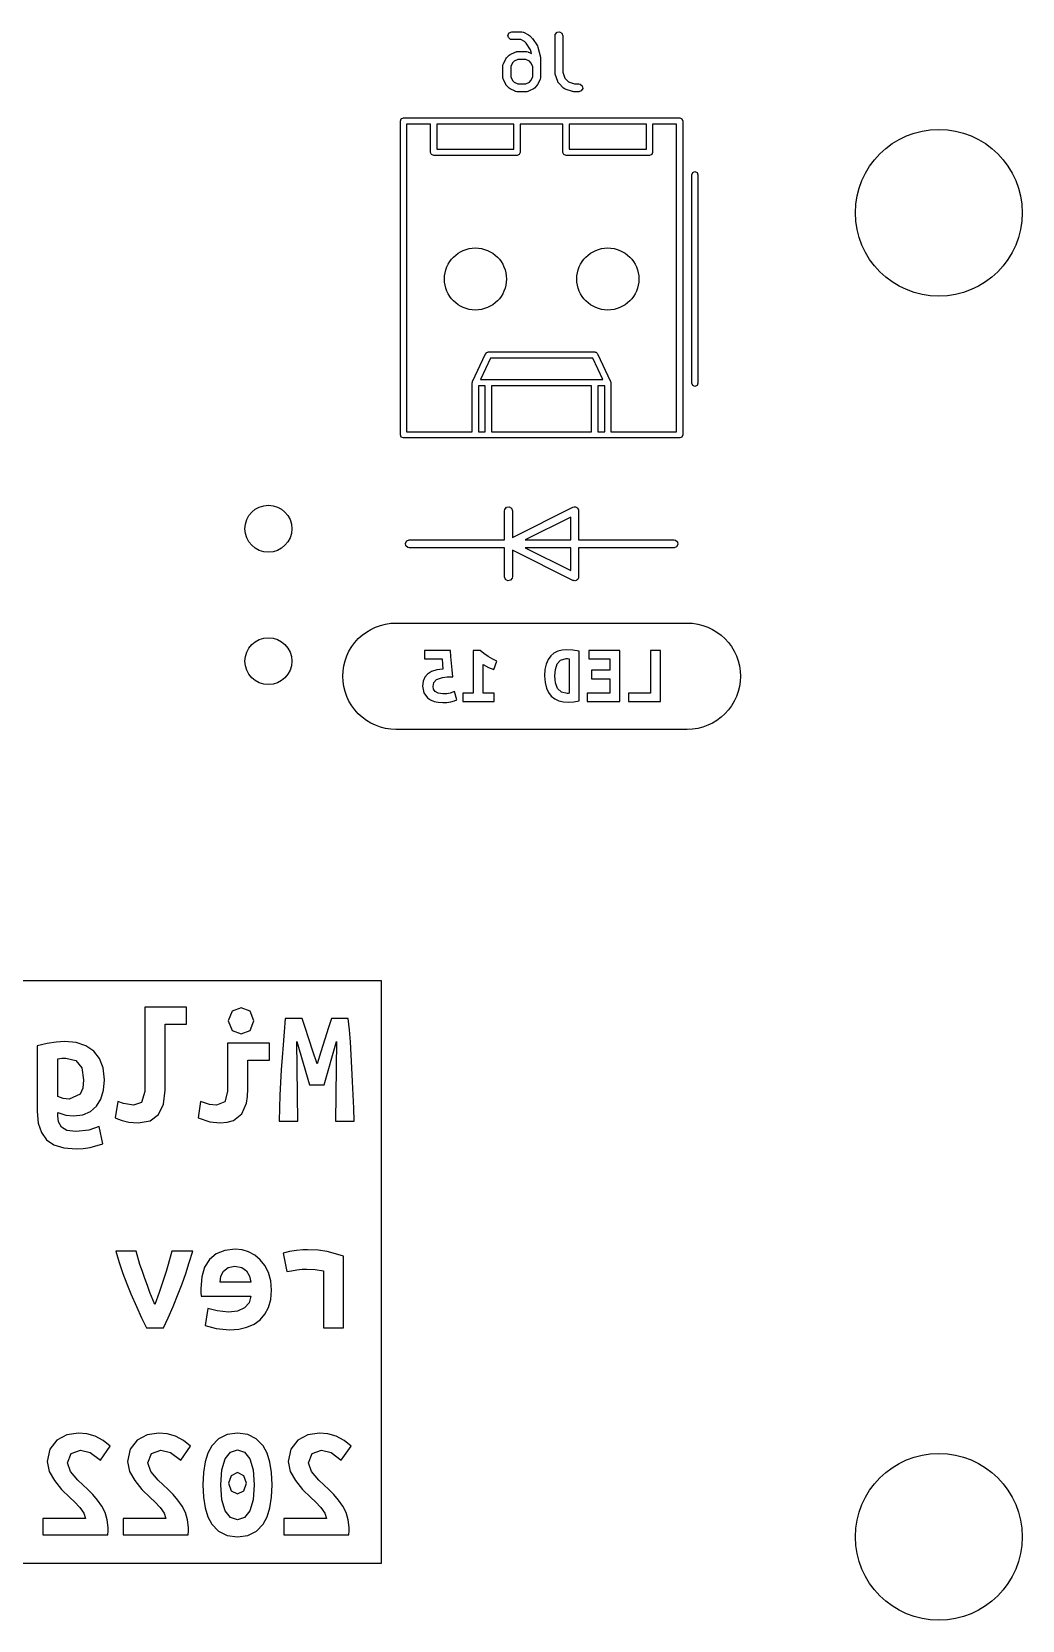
# Model space of a CAD drawing. Extents: x 15 to 417, y -138 to -107.
# Drawn here: x 376.3 to 395.3, y -137.49 to -107.02 of the extents above; entities that cross this region are included whole.
import ezdxf

# ---------------------------------------------------------------- set-up
doc = ezdxf.new("R2010")
doc.units = 0
doc.layers.add('BLACK', color=7, linetype='CONTINUOUS')

msp = doc.modelspace()

# ---------------------------------------------------------------- linework, layer by layer
at = {"layer": 'BLACK', "linetype": 'CONTINUOUS'}
for p, q in [((385.435, -107.079), (385.46, -107.035)), ((385.444, -107.13), (385.435, -107.079)), ((385.483, -107.163), (385.444, -107.13)), ((385.46, -107.035), (385.509, -107.017)), ((385.509, -107.167), (385.483, -107.163)), ((385.509, -107.017), (385.699, -107.017)), ((385.681, -107.167), (385.509, -107.167)), ((385.75, -107.202), (385.681, -107.167)), ((385.699, -107.017), (385.725, -107.022)), ((385.725, -107.022), (385.728, -107.025)), ((385.728, -107.025), (385.733, -107.025)), ((385.733, -107.025), (385.828, -107.073)), ((385.784, -107.235), (385.75, -107.202)), ((385.868, -107.361), (385.784, -107.235)), ((385.828, -107.073), (385.846, -107.086)), ((385.846, -107.086), (385.847, -107.087)), ((385.847, -107.087), (385.895, -107.135)), ((385.895, -107.135), (385.901, -107.144)), ((385.901, -107.144), (385.904, -107.146)), ((385.904, -107.146), (386, -107.289)), ((386.338, -107.092), (386.343, -107.067)), ((386.338, -107.807), (386.338, -107.092)), ((386.343, -107.067), (386.376, -107.027)), ((386.376, -107.027), (386.426, -107.019)), ((386.426, -107.019), (386.471, -107.044)), ((386.471, -107.044), (386.488, -107.092)), ((386.488, -107.092), (386.488, -107.794)), ((385.346, -107.63), (385.394, -107.535)), ((385.394, -107.535), (385.407, -107.517)), ((385.407, -107.517), (385.408, -107.516)), ((385.408, -107.516), (385.456, -107.468)), ((385.456, -107.468), (385.474, -107.455)), ((385.474, -107.455), (385.475, -107.454)), ((385.475, -107.454), (385.57, -107.406)), ((385.622, -107.548), (385.553, -107.583)), ((385.57, -107.406), (385.595, -107.399)), ((385.595, -107.399), (385.6, -107.4)), ((385.6, -107.4), (385.604, -107.398)), ((385.604, -107.398), (385.794, -107.398)), ((385.777, -107.548), (385.622, -107.548)), ((385.845, -107.583), (385.777, -107.548)), ((385.794, -107.398), (385.82, -107.403)), ((385.82, -107.403), (385.823, -107.406)), ((385.823, -107.406), (385.828, -107.406)), ((385.828, -107.406), (385.886, -107.435)), ((385.886, -107.435), (385.868, -107.361)), ((386, -107.289), (386.01, -107.312)), ((386.01, -107.312), (386.01, -107.312)), ((386.01, -107.312), (386.058, -107.503)), ((386.058, -107.503), (386.059, -107.518)), ((386.059, -107.518), (386.06, -107.521)), ((386.06, -107.521), (386.06, -107.902)), ((385.338, -107.664), (385.343, -107.638)), ((385.338, -107.902), (385.338, -107.664)), ((385.343, -107.638), (385.346, -107.635)), ((385.346, -107.635), (385.346, -107.63)), ((385.523, -107.613), (385.488, -107.682)), ((385.488, -107.682), (385.488, -107.884)), ((385.553, -107.583), (385.523, -107.613)), ((385.876, -107.613), (385.845, -107.583)), ((385.91, -107.682), (385.876, -107.613)), ((385.91, -107.884), (385.91, -107.682)), ((386.339, -107.808), (386.338, -107.807)), ((386.342, -107.83), (386.339, -107.808)), ((386.39, -107.973), (386.342, -107.83)), ((386.488, -107.794), (386.527, -107.909)), ((385.34, -107.906), (385.338, -107.902)), ((385.339, -107.91), (385.34, -107.906)), ((385.346, -107.935), (385.339, -107.91)), ((385.394, -108.031), (385.346, -107.935)), ((385.395, -108.032), (385.394, -108.031)), ((385.408, -108.05), (385.395, -108.032)), ((385.456, -108.098), (385.408, -108.05)), ((385.457, -108.098), (385.456, -108.098)), ((385.475, -108.112), (385.457, -108.098)), ((385.57, -108.159), (385.475, -108.112)), ((385.488, -107.884), (385.523, -107.953)), ((385.523, -107.953), (385.553, -107.983)), ((385.553, -107.983), (385.622, -108.017)), ((385.575, -108.16), (385.57, -108.159)), ((385.578, -108.163), (385.575, -108.16)), ((385.604, -108.167), (385.578, -108.163)), ((385.794, -108.167), (385.604, -108.167)), ((385.622, -108.017), (385.777, -108.017)), ((385.777, -108.017), (385.845, -107.983)), ((385.798, -108.166), (385.794, -108.167)), ((385.803, -108.167), (385.798, -108.166)), ((385.828, -108.159), (385.803, -108.167)), ((385.923, -108.112), (385.828, -108.159)), ((385.845, -107.983), (385.876, -107.953)), ((385.876, -107.953), (385.91, -107.884)), ((385.924, -108.111), (385.923, -108.112)), ((385.943, -108.098), (385.924, -108.111)), ((385.99, -108.05), (385.943, -108.098)), ((385.991, -108.049), (385.99, -108.05)), ((386.004, -108.031), (385.991, -108.049)), ((386.052, -107.935), (386.004, -108.031)), ((386.055, -107.928), (386.052, -107.931)), ((386.052, -107.931), (386.052, -107.935)), ((386.06, -107.902), (386.055, -107.928)), ((386.393, -107.977), (386.39, -107.973)), ((386.393, -107.981), (386.393, -107.977)), ((386.408, -108.003), (386.393, -107.981)), ((386.503, -108.098), (386.408, -108.003)), ((386.507, -108.1), (386.503, -108.098)), ((386.51, -108.104), (386.507, -108.1)), ((386.532, -108.116), (386.51, -108.104)), ((386.527, -107.909), (386.597, -107.979)), ((386.675, -108.164), (386.532, -108.116)), ((386.597, -107.979), (386.711, -108.017)), ((386.677, -108.163), (386.675, -108.164)), ((386.699, -108.167), (386.677, -108.163)), ((386.794, -108.167), (386.699, -108.167)), ((386.711, -108.017), (386.794, -108.017)), ((386.794, -108.017), (386.82, -108.022)), ((386.842, -108.15), (386.794, -108.167)), ((386.82, -108.022), (386.859, -108.055)), ((386.868, -108.105), (386.842, -108.15)), ((386.859, -108.055), (386.868, -108.105)), ((383.37, -108.73), (383.388, -108.688)), ((383.37, -114.75), (383.37, -108.73)), ((383.388, -108.688), (383.43, -108.67)), ((383.43, -108.67), (388.73, -108.67)), ((388.73, -108.67), (388.772, -108.688)), ((388.772, -108.688), (388.79, -108.73)), ((388.79, -108.73), (388.79, -114.75)), ((383.95, -108.79), (383.49, -108.79)), ((383.49, -108.79), (383.49, -114.69)), ((383.95, -109.33), (383.95, -108.79)), ((384.07, -108.79), (384.07, -109.27)), ((385.55, -108.79), (384.07, -108.79)), ((385.55, -109.27), (385.55, -108.79)), ((386.49, -108.79), (385.67, -108.79)), ((385.67, -108.79), (385.67, -109.33)), ((386.49, -109.33), (386.49, -108.79)), ((386.61, -108.79), (386.61, -109.27)), ((388.09, -108.79), (386.61, -108.79)), ((388.09, -109.27), (388.09, -108.79)), ((388.67, -108.79), (388.21, -108.79)), ((388.21, -108.79), (388.21, -109.33)), ((388.67, -114.69), (388.67, -108.79)), ((383.968, -109.372), (383.95, -109.33)), ((384.01, -109.39), (383.968, -109.372)), ((385.61, -109.39), (384.01, -109.39)), ((384.07, -109.27), (385.55, -109.27)), ((385.652, -109.372), (385.61, -109.39)), ((385.67, -109.33), (385.652, -109.372)), ((386.508, -109.372), (386.49, -109.33)), ((386.55, -109.39), (386.508, -109.372)), ((388.15, -109.39), (386.55, -109.39)), ((386.61, -109.27), (388.09, -109.27)), ((388.192, -109.372), (388.15, -109.39)), ((388.21, -109.33), (388.192, -109.372)), ((388.978, -109.718), (389.02, -109.7)), ((389.02, -109.7), (389.062, -109.718)), ((388.96, -109.76), (388.978, -109.718)), ((388.96, -113.76), (388.96, -109.76)), ((389.062, -109.718), (389.08, -109.76)), ((389.08, -109.76), (389.08, -113.76)), ((384.756, -113.724), (385.006, -113.194)), ((385.098, -113.28), (384.905, -113.69)), ((385.006, -113.194), (385.014, -113.187)), ((385.014, -113.187), (385.018, -113.178)), ((385.018, -113.178), (385.03, -113.172)), ((385.03, -113.172), (385.04, -113.164)), ((385.04, -113.164), (385.05, -113.164)), ((385.05, -113.164), (385.06, -113.16)), ((385.06, -113.16), (387.1, -113.16)), ((387.062, -113.28), (385.098, -113.28)), ((387.255, -113.69), (387.062, -113.28)), ((387.1, -113.16), (387.11, -113.164)), ((387.11, -113.164), (387.12, -113.164)), ((387.12, -113.164), (387.13, -113.172)), ((387.13, -113.172), (387.142, -113.178)), ((387.142, -113.178), (387.146, -113.187)), ((387.146, -113.187), (387.154, -113.194)), ((387.154, -113.194), (387.404, -113.724)), ((384.75, -113.75), (384.755, -113.738)), ((384.75, -114.69), (384.75, -113.75)), ((384.755, -113.738), (384.756, -113.724)), ((384.87, -113.81), (384.87, -114.69)), ((385, -113.81), (384.87, -113.81)), ((384.905, -113.69), (387.255, -113.69)), ((385, -114.69), (385, -113.81)), ((385.12, -113.81), (385.12, -114.69)), ((387.04, -113.81), (385.12, -113.81)), ((387.04, -114.69), (387.04, -113.81)), ((387.16, -113.81), (387.16, -114.69)), ((387.29, -113.81), (387.16, -113.81)), ((387.29, -114.69), (387.29, -113.81)), ((387.404, -113.724), (387.405, -113.738)), ((387.405, -113.738), (387.41, -113.75)), ((387.41, -113.75), (387.41, -114.69)), ((388.978, -113.802), (388.96, -113.76)), ((389.02, -113.82), (388.978, -113.802)), ((389.062, -113.802), (389.02, -113.82)), ((389.08, -113.76), (389.062, -113.802)), ((383.388, -114.792), (383.37, -114.75)), ((383.43, -114.81), (383.388, -114.792)), ((388.73, -114.81), (383.43, -114.81)), ((383.49, -114.69), (384.75, -114.69)), ((384.87, -114.69), (385, -114.69)), ((385.12, -114.69), (387.04, -114.69)), ((387.16, -114.69), (387.29, -114.69)), ((387.41, -114.69), (388.67, -114.69)), ((388.772, -114.792), (388.73, -114.81)), ((388.79, -114.75), (388.772, -114.792)), ((385.37, -116.205), (385.375, -116.179)), ((385.37, -116.765), (385.37, -116.205)), ((385.375, -116.179), (385.407, -116.14)), ((385.407, -116.14), (385.458, -116.131)), ((385.458, -116.131), (385.502, -116.157)), ((385.502, -116.157), (385.52, -116.205)), ((385.52, -116.719), (386.681, -116.138)), ((385.52, -116.205), (385.52, -116.719)), ((386.64, -116.326), (385.763, -116.765)), ((386.64, -116.765), (386.64, -116.326)), ((386.681, -116.138), (386.706, -116.13)), ((386.706, -116.13), (386.717, -116.133)), ((386.717, -116.133), (386.728, -116.131)), ((386.728, -116.131), (386.741, -116.139)), ((386.741, -116.139), (386.756, -116.142)), ((386.756, -116.142), (386.763, -116.151)), ((386.763, -116.151), (386.772, -116.157)), ((386.772, -116.157), (386.778, -116.171)), ((386.778, -116.171), (386.787, -116.184)), ((386.787, -116.184), (386.786, -116.195)), ((386.786, -116.195), (386.79, -116.205)), ((386.79, -116.205), (386.79, -116.765)), ((383.466, -116.827), (383.492, -116.783)), ((383.475, -116.877), (383.466, -116.827)), ((383.514, -116.91), (383.475, -116.877)), ((383.492, -116.783), (383.54, -116.765)), ((383.54, -116.915), (383.514, -116.91)), ((383.54, -116.765), (385.37, -116.765)), ((385.37, -116.915), (383.54, -116.915)), ((385.37, -117.475), (385.37, -116.915)), ((386.681, -117.542), (385.52, -116.961)), ((385.52, -116.961), (385.52, -117.475)), ((385.763, -116.765), (386.64, -116.765)), ((385.763, -116.915), (386.64, -117.354)), ((386.64, -116.915), (385.763, -116.915)), ((386.64, -117.354), (386.64, -116.915)), ((386.79, -116.765), (388.62, -116.765)), ((388.62, -116.915), (386.79, -116.915)), ((386.79, -116.915), (386.79, -117.475)), ((388.62, -116.765), (388.646, -116.77)), ((388.668, -116.897), (388.62, -116.915)), ((388.646, -116.77), (388.685, -116.802)), ((388.694, -116.853), (388.668, -116.897)), ((388.685, -116.802), (388.694, -116.853)), ((385.388, -117.523), (385.37, -117.475)), ((385.432, -117.549), (385.388, -117.523)), ((385.482, -117.54), (385.432, -117.549)), ((385.515, -117.501), (385.482, -117.54)), ((385.52, -117.475), (385.515, -117.501)), ((386.692, -117.543), (386.681, -117.542)), ((386.702, -117.549), (386.692, -117.543)), ((386.717, -117.546), (386.702, -117.549)), ((386.732, -117.548), (386.717, -117.546)), ((386.742, -117.542), (386.732, -117.548)), ((386.752, -117.54), (386.742, -117.542)), ((386.762, -117.528), (386.752, -117.54)), ((386.775, -117.52), (386.762, -117.528)), ((386.778, -117.509), (386.775, -117.52)), ((386.785, -117.501), (386.778, -117.509)), ((386.79, -117.475), (386.785, -117.501)), ((382.638, -118.592), (382.718, -118.532)), ((382.718, -118.532), (382.804, -118.481)), ((382.804, -118.481), (382.894, -118.438)), ((382.894, -118.438), (382.989, -118.404)), ((382.989, -118.404), (383.086, -118.38)), ((383.086, -118.38), (383.185, -118.365)), ((383.185, -118.365), (383.285, -118.36)), ((383.285, -118.36), (388.875, -118.36)), ((388.875, -118.36), (388.975, -118.365)), ((388.975, -118.365), (389.074, -118.38)), ((389.074, -118.38), (389.171, -118.404)), ((389.171, -118.404), (389.266, -118.438)), ((389.266, -118.438), (389.356, -118.481)), ((389.356, -118.481), (389.442, -118.532)), ((389.442, -118.532), (389.522, -118.592)), ((382.385, -118.899), (382.437, -118.813)), ((382.437, -118.813), (382.496, -118.733)), ((382.496, -118.733), (382.563, -118.659)), ((382.563, -118.659), (382.638, -118.592)), ((389.522, -118.592), (389.597, -118.659)), ((389.597, -118.659), (389.664, -118.733)), ((389.664, -118.733), (389.723, -118.813)), ((389.723, -118.813), (389.775, -118.899)), ((382.284, -119.181), (382.309, -119.084)), ((382.309, -119.084), (382.342, -118.99)), ((382.342, -118.99), (382.385, -118.899)), ((383.834, -118.884), (383.834, -119.046)), ((384.335, -118.884), (383.834, -118.884)), ((383.834, -119.046), (384.172, -119.046)), ((384.172, -119.046), (384.18, -119.152)), ((384.341, -119.005), (384.335, -118.884)), ((384.35, -119.131), (384.341, -119.005)), ((384.361, -119.26), (384.35, -119.131)), ((384.767, -118.884), (384.767, -119.705)), ((384.9, -118.884), (384.767, -118.884)), ((384.969, -118.946), (384.9, -118.884)), ((385.053, -119.003), (384.969, -118.946)), ((385.142, -119.052), (385.053, -119.003)), ((385.224, -119.089), (385.142, -119.052)), ((385.161, -119.251), (385.224, -119.089)), ((386.168, -119.147), (386.145, -119.251)), ((386.205, -119.061), (386.168, -119.147)), ((386.255, -118.991), (386.205, -119.061)), ((386.316, -118.938), (386.255, -118.991)), ((386.39, -118.901), (386.316, -118.938)), ((386.345, -119.251), (386.378, -119.144)), ((386.378, -119.144), (386.444, -119.07)), ((386.475, -118.88), (386.39, -118.901)), ((386.444, -119.07), (386.55, -119.043)), ((386.567, -118.873), (386.475, -118.88)), ((386.55, -119.043), (386.578, -119.043)), ((386.677, -118.878), (386.567, -118.873)), ((386.578, -119.043), (386.607, -119.047)), ((386.607, -119.047), (386.607, -119.708)), ((386.802, -118.897), (386.677, -118.878)), ((386.802, -119.855), (386.802, -118.897)), ((386.986, -118.884), (386.986, -119.046)), ((387.582, -118.884), (386.986, -118.884)), ((386.986, -119.046), (387.387, -119.046)), ((387.387, -119.046), (387.387, -119.266)), ((387.582, -119.867), (387.582, -118.884)), ((388.363, -118.884), (388.166, -118.884)), ((388.166, -118.884), (388.166, -119.705)), ((388.363, -119.867), (388.363, -118.884)), ((389.775, -118.899), (389.818, -118.99)), ((389.818, -118.99), (389.851, -119.084)), ((389.851, -119.084), (389.876, -119.181)), ((382.265, -119.38), (382.27, -119.28)), ((382.27, -119.48), (382.265, -119.38)), ((382.27, -119.28), (382.284, -119.181)), ((383.84, -119.4), (383.808, -119.478)), ((383.894, -119.338), (383.84, -119.4)), ((383.97, -119.291), (383.894, -119.338)), ((384.068, -119.259), (383.97, -119.291)), ((384.011, -119.502), (384.065, -119.444)), ((384.065, -119.444), (384.18, -119.405)), ((384.188, -119.243), (384.068, -119.259)), ((384.18, -119.152), (384.188, -119.243)), ((384.18, -119.405), (384.266, -119.395)), ((384.266, -119.395), (384.375, -119.392)), ((384.375, -119.392), (384.361, -119.26)), ((384.962, -119.705), (384.962, -119.155)), ((384.962, -119.155), (385.064, -119.212)), ((385.064, -119.212), (385.161, -119.251)), ((386.145, -119.251), (386.137, -119.374)), ((386.137, -119.374), (386.146, -119.501)), ((386.336, -119.374), (386.345, -119.251)), ((386.339, -119.444), (386.336, -119.374)), ((386.347, -119.509), (386.339, -119.444)), ((387.387, -119.266), (387.039, -119.266)), ((387.039, -119.266), (387.039, -119.428)), ((387.039, -119.428), (387.387, -119.428)), ((387.387, -119.428), (387.387, -119.705)), ((389.876, -119.181), (389.89, -119.28)), ((389.89, -119.28), (389.895, -119.38)), ((389.895, -119.38), (389.89, -119.48)), ((382.284, -119.579), (382.27, -119.48)), ((382.309, -119.676), (382.284, -119.579)), ((382.342, -119.77), (382.309, -119.676)), ((383.808, -119.478), (383.797, -119.57)), ((383.797, -119.57), (383.821, -119.696)), ((383.821, -119.696), (383.894, -119.797)), ((383.997, -119.578), (384.011, -119.502)), ((384.005, -119.63), (383.997, -119.578)), ((384.035, -119.675), (384.005, -119.63)), ((384.093, -119.708), (384.035, -119.675)), ((384.188, -119.721), (384.093, -119.708)), ((384.262, -119.717), (384.188, -119.721)), ((384.323, -119.706), (384.262, -119.717)), ((384.412, -119.674), (384.323, -119.706)), ((384.451, -119.836), (384.412, -119.674)), ((384.767, -119.705), (384.572, -119.705)), ((384.572, -119.705), (384.572, -119.867)), ((385.169, -119.705), (384.962, -119.705)), ((385.169, -119.867), (385.169, -119.705)), ((386.146, -119.501), (386.171, -119.607)), ((386.171, -119.607), (386.212, -119.694)), ((386.212, -119.694), (386.266, -119.763)), ((386.387, -119.614), (386.347, -119.509)), ((386.46, -119.684), (386.387, -119.614)), ((386.572, -119.709), (386.46, -119.684)), ((386.59, -119.709), (386.572, -119.709)), ((386.607, -119.708), (386.59, -119.709)), ((387.387, -119.705), (386.952, -119.705)), ((386.952, -119.705), (386.952, -119.867)), ((388.166, -119.705), (387.745, -119.705)), ((387.745, -119.705), (387.745, -119.867)), ((389.851, -119.676), (389.818, -119.77)), ((389.876, -119.579), (389.851, -119.676)), ((389.89, -119.48), (389.876, -119.579)), ((382.385, -119.861), (382.342, -119.77)), ((382.437, -119.947), (382.385, -119.861)), ((382.496, -120.027), (382.437, -119.947)), ((382.563, -120.101), (382.496, -120.027)), ((383.894, -119.797), (383.949, -119.835)), ((383.949, -119.835), (384.016, -119.863)), ((384.016, -119.863), (384.095, -119.881)), ((384.095, -119.881), (384.186, -119.887)), ((384.186, -119.887), (384.264, -119.882)), ((384.264, -119.882), (384.34, -119.871)), ((384.34, -119.871), (384.406, -119.854)), ((384.406, -119.854), (384.451, -119.836)), ((384.572, -119.867), (385.169, -119.867)), ((386.266, -119.763), (386.332, -119.816)), ((386.332, -119.816), (386.409, -119.851)), ((386.409, -119.851), (386.497, -119.872)), ((386.497, -119.872), (386.593, -119.879)), ((386.593, -119.879), (386.695, -119.874)), ((386.695, -119.874), (386.802, -119.855)), ((386.952, -119.867), (387.582, -119.867)), ((387.745, -119.867), (388.363, -119.867)), ((389.664, -120.027), (389.597, -120.101)), ((389.723, -119.947), (389.664, -120.027)), ((389.775, -119.861), (389.723, -119.947)), ((389.818, -119.77), (389.775, -119.861)), ((382.638, -120.168), (382.563, -120.101)), ((382.718, -120.228), (382.638, -120.168)), ((382.804, -120.279), (382.718, -120.228)), ((382.894, -120.322), (382.804, -120.279)), ((382.989, -120.356), (382.894, -120.322)), ((383.086, -120.38), (382.989, -120.356)), ((389.171, -120.356), (389.074, -120.38)), ((389.266, -120.322), (389.171, -120.356)), ((389.356, -120.279), (389.266, -120.322)), ((389.442, -120.228), (389.356, -120.279)), ((389.522, -120.168), (389.442, -120.228)), ((389.597, -120.101), (389.522, -120.168)), ((383.185, -120.395), (383.086, -120.38)), ((383.285, -120.4), (383.185, -120.395)), ((388.875, -120.4), (383.285, -120.4)), ((388.975, -120.395), (388.875, -120.4)), ((389.074, -120.38), (388.975, -120.395)), ((353.601, -125.216), (382.999, -125.216)), ((382.999, -125.216), (382.999, -136.404)), ((379.27, -125.729), (378.466, -125.729)), ((378.466, -125.729), (378.466, -127.348)), ((379.27, -126.053), (379.27, -125.729)), ((380.143, -125.808), (380.07, -125.993)), ((380.317, -125.742), (380.143, -125.808)), ((380.49, -125.808), (380.317, -125.742)), ((380.562, -125.993), (380.49, -125.808)), ((378.857, -127.32), (378.857, -126.053)), ((378.857, -126.053), (379.27, -126.053)), ((380.07, -125.993), (380.143, -126.174)), ((380.49, -126.174), (380.562, -125.993)), ((381.162, -125.948), (381.14, -126.202)), ((381.486, -125.948), (381.162, -125.948)), ((381.543, -126.116), (381.486, -125.948)), ((381.613, -126.334), (381.543, -126.116)), ((381.992, -126.12), (381.921, -126.345)), ((382.048, -125.948), (381.992, -126.12)), ((382.372, -125.948), (382.048, -125.948)), ((382.393, -126.163), (382.372, -125.948)), ((376.592, -126.425), (376.406, -126.469)), ((376.768, -126.398), (376.592, -126.425)), ((376.936, -126.389), (376.768, -126.398)), ((377.153, -126.41), (376.936, -126.389)), ((377.337, -126.47), (377.153, -126.41)), ((380.857, -126.421), (380.054, -126.421)), ((380.054, -126.421), (380.054, -127.345)), ((380.143, -126.174), (380.317, -126.24)), ((380.317, -126.24), (380.49, -126.174)), ((380.857, -126.745), (380.857, -126.421)), ((381.119, -126.45), (381.1, -126.693)), ((381.14, -126.202), (381.119, -126.45)), ((381.403, -127.913), (381.384, -126.386)), ((381.384, -126.386), (381.625, -127.218)), ((381.692, -126.575), (381.613, -126.334)), ((381.921, -126.345), (381.845, -126.589)), ((381.911, -127.218), (382.143, -126.386)), ((382.143, -126.386), (382.127, -127.913)), ((382.411, -126.396), (382.393, -126.163)), ((382.428, -126.641), (382.411, -126.396)), ((376.406, -126.469), (376.406, -127.732)), ((376.799, -126.723), (376.879, -126.71)), ((376.799, -127.44), (376.799, -126.723)), ((376.879, -126.71), (376.952, -126.707)), ((376.952, -126.707), (377.142, -126.753)), ((377.142, -126.753), (377.257, -126.89)), ((377.488, -126.57), (377.337, -126.47)), ((377.601, -126.712), (377.488, -126.57)), ((377.669, -126.895), (377.601, -126.712)), ((380.444, -127.294), (380.444, -126.745)), ((380.444, -126.745), (380.857, -126.745)), ((381.1, -126.693), (381.084, -126.934)), ((381.772, -126.818), (381.692, -126.575)), ((381.845, -126.589), (381.772, -126.818)), ((382.441, -126.894), (382.428, -126.641)), ((377.257, -126.89), (377.295, -127.12)), ((377.692, -127.12), (377.669, -126.895)), ((381.084, -126.934), (381.071, -127.174)), ((382.454, -127.152), (382.441, -126.894)), ((377.278, -127.282), (377.228, -127.401)), ((377.295, -127.12), (377.278, -127.282)), ((377.625, -127.492), (377.675, -127.322)), ((377.675, -127.322), (377.692, -127.12)), ((378.466, -127.348), (378.406, -127.555)), ((378.826, -127.591), (378.857, -127.32)), ((380.054, -127.345), (380.005, -127.544)), ((380.438, -127.441), (380.444, -127.294)), ((381.071, -127.174), (381.06, -127.417)), ((381.625, -127.218), (381.911, -127.218)), ((382.465, -127.412), (382.454, -127.152)), ((376.899, -127.482), (376.799, -127.44)), ((377.019, -127.497), (376.899, -127.482)), ((377.228, -127.401), (377.019, -127.497)), ((377.425, -127.733), (377.541, -127.631)), ((377.541, -127.631), (377.625, -127.492)), ((377.952, -127.536), (377.901, -127.85)), ((378.057, -127.577), (377.952, -127.536)), ((378.254, -127.609), (378.057, -127.577)), ((378.406, -127.555), (378.254, -127.609)), ((378.733, -127.788), (378.826, -127.591)), ((379.539, -127.536), (379.489, -127.85)), ((379.711, -127.594), (379.539, -127.536)), ((379.841, -127.609), (379.711, -127.594)), ((380.005, -127.544), (379.841, -127.609)), ((380.332, -127.775), (380.419, -127.571)), ((380.419, -127.571), (380.438, -127.441)), ((381.052, -127.662), (381.044, -127.913)), ((381.06, -127.417), (381.052, -127.662)), ((382.476, -127.667), (382.465, -127.412)), ((382.486, -127.913), (382.476, -127.667)), ((376.406, -127.732), (376.425, -127.955)), ((376.425, -127.955), (376.484, -128.135)), ((376.799, -127.812), (376.799, -127.751)), ((376.799, -127.751), (376.95, -127.799)), ((376.815, -127.931), (376.799, -127.812)), ((376.869, -128.028), (376.815, -127.931)), ((376.95, -127.799), (377.098, -127.815)), ((377.098, -127.815), (377.277, -127.795)), ((377.277, -127.795), (377.425, -127.733)), ((377.901, -127.85), (377.944, -127.872)), ((377.944, -127.872), (378.031, -127.905)), ((378.031, -127.905), (378.163, -127.936)), ((378.163, -127.936), (378.339, -127.948)), ((378.339, -127.948), (378.573, -127.908)), ((378.573, -127.908), (378.733, -127.788)), ((379.489, -127.85), (379.716, -127.928)), ((379.716, -127.928), (379.911, -127.948)), ((379.911, -127.948), (380.051, -127.937)), ((380.051, -127.937), (380.167, -127.904)), ((380.167, -127.904), (380.332, -127.775)), ((381.044, -127.913), (381.403, -127.913)), ((382.127, -127.913), (382.486, -127.913)), ((376.484, -128.135), (376.582, -128.272)), ((376.582, -128.272), (376.723, -128.369)), ((376.974, -128.093), (376.869, -128.028)), ((377.142, -128.117), (376.974, -128.093)), ((377.396, -128.086), (377.142, -128.117)), ((377.59, -128.021), (377.396, -128.086)), ((377.663, -128.352), (377.59, -128.021)), ((376.723, -128.369), (376.912, -128.427)), ((376.912, -128.427), (377.149, -128.447)), ((377.149, -128.447), (377.286, -128.44)), ((377.286, -128.44), (377.417, -128.418)), ((377.417, -128.418), (377.663, -128.352)), ((377.911, -130.412), (377.978, -130.63)), ((378.302, -130.412), (377.911, -130.412)), ((378.375, -130.665), (378.302, -130.412)), ((378.984, -130.412), (378.916, -130.665)), ((379.387, -130.412), (378.984, -130.412)), ((379.32, -130.63), (379.387, -130.412)), ((380.004, -130.396), (379.839, -130.46)), ((380.203, -130.374), (380.004, -130.396)), ((380.333, -130.387), (380.203, -130.374)), ((380.46, -130.424), (380.333, -130.387)), ((380.578, -130.487), (380.46, -130.424)), ((381.244, -130.417), (381.123, -130.446)), ((381.377, -130.398), (381.244, -130.417)), ((381.5, -130.387), (381.377, -130.398)), ((381.589, -130.384), (381.5, -130.387)), ((381.791, -130.392), (381.589, -130.384)), ((381.966, -130.418), (381.791, -130.392)), ((382.125, -130.458), (381.966, -130.418)), ((377.978, -130.63), (378.049, -130.839)), ((378.421, -130.8), (378.375, -130.665)), ((378.916, -130.665), (378.876, -130.8)), ((379.252, -130.839), (379.32, -130.63)), ((379.615, -130.715), (379.559, -130.902)), ((379.709, -130.567), (379.615, -130.715)), ((379.839, -130.46), (379.709, -130.567)), ((379.978, -130.794), (380.066, -130.723)), ((380.066, -130.723), (380.197, -130.697)), ((380.197, -130.697), (380.327, -130.722)), ((380.327, -130.722), (380.418, -130.79)), ((380.682, -130.573), (380.578, -130.487)), ((380.77, -130.684), (380.682, -130.573)), ((380.838, -130.819), (380.77, -130.684)), ((381.123, -130.446), (381.192, -130.803)), ((382.281, -130.509), (382.125, -130.458)), ((382.281, -131.882), (382.281, -130.509)), ((378.049, -130.839), (378.124, -131.039)), ((378.469, -130.936), (378.421, -130.8)), ((378.518, -131.07), (378.469, -130.936)), ((378.833, -130.936), (378.789, -131.07)), ((378.876, -130.8), (378.833, -130.936)), ((379.182, -131.039), (379.252, -130.839)), ((379.559, -130.902), (379.54, -131.128)), ((379.913, -131.006), (379.928, -130.892)), ((380.501, -131.006), (379.913, -131.006)), ((379.928, -130.892), (379.978, -130.794)), ((380.418, -130.79), (380.474, -130.891)), ((380.474, -130.891), (380.501, -131.006)), ((380.883, -130.977), (380.838, -130.819)), ((380.898, -131.16), (380.883, -130.977)), ((381.192, -130.803), (381.281, -130.784)), ((381.281, -130.784), (381.386, -130.767)), ((381.386, -130.767), (381.489, -130.756)), ((381.489, -130.756), (381.574, -130.753)), ((381.574, -130.753), (381.733, -130.761)), ((381.733, -130.761), (381.893, -130.79)), ((381.893, -130.79), (381.893, -131.882)), ((378.124, -131.039), (378.202, -131.23)), ((378.202, -131.23), (378.306, -131.469)), ((378.567, -131.2), (378.518, -131.07)), ((378.658, -131.435), (378.567, -131.2)), ((378.744, -131.2), (378.658, -131.435)), ((378.789, -131.07), (378.744, -131.2)), ((379.014, -131.469), (379.11, -131.23)), ((379.11, -131.23), (379.182, -131.039)), ((379.54, -131.128), (379.542, -131.206)), ((379.542, -131.206), (379.547, -131.272)), ((379.547, -131.272), (380.501, -131.272)), ((380.501, -131.272), (380.471, -131.401)), ((380.842, -131.488), (380.884, -131.336)), ((380.884, -131.336), (380.898, -131.16)), ((378.306, -131.469), (378.406, -131.686)), ((378.918, -131.686), (379.014, -131.469)), ((379.678, -131.507), (379.625, -131.835)), ((379.855, -131.557), (379.678, -131.507)), ((380.075, -131.582), (379.855, -131.557)), ((380.246, -131.561), (380.075, -131.582)), ((380.382, -131.499), (380.246, -131.561)), ((380.471, -131.401), (380.382, -131.499)), ((380.681, -131.724), (380.773, -131.617)), ((380.773, -131.617), (380.842, -131.488)), ((378.406, -131.686), (378.502, -131.882)), ((378.502, -131.882), (378.824, -131.882)), ((378.824, -131.882), (378.918, -131.686)), ((379.625, -131.835), (379.837, -131.893)), ((379.837, -131.893), (380.091, -131.917)), ((380.091, -131.917), (380.269, -131.904)), ((380.269, -131.904), (380.427, -131.868)), ((380.427, -131.868), (380.565, -131.808)), ((380.565, -131.808), (380.681, -131.724)), ((381.893, -131.882), (382.281, -131.882)), ((376.779, -134.035), (376.647, -134.206)), ((376.97, -133.934), (376.779, -134.035)), ((377.195, -133.9), (376.97, -133.934)), ((377.356, -133.915), (377.195, -133.9)), ((377.517, -133.961), (377.356, -133.915)), ((377.67, -134.04), (377.517, -133.961)), ((377.803, -134.152), (377.67, -134.04)), ((378.32, -134.035), (378.188, -134.206)), ((378.512, -133.934), (378.32, -134.035)), ((378.737, -133.9), (378.512, -133.934)), ((378.897, -133.915), (378.737, -133.9)), ((379.059, -133.961), (378.897, -133.915)), ((379.211, -134.04), (379.059, -133.961)), ((379.344, -134.152), (379.211, -134.04)), ((379.884, -134.009), (379.754, -134.145)), ((380.048, -133.927), (379.884, -134.009)), ((380.247, -133.9), (380.048, -133.927)), ((380.443, -133.927), (380.247, -133.9)), ((380.606, -134.009), (380.443, -133.927)), ((380.737, -134.146), (380.606, -134.009)), ((381.403, -134.035), (381.27, -134.206)), ((381.594, -133.934), (381.403, -134.035)), ((381.819, -133.9), (381.594, -133.934)), ((381.98, -133.915), (381.819, -133.9)), ((382.141, -133.961), (381.98, -133.915)), ((382.293, -134.04), (382.141, -133.961)), ((382.426, -134.152), (382.293, -134.04)), ((376.647, -134.206), (376.597, -134.445)), ((376.983, -134.473), (377.054, -134.293)), ((377.054, -134.293), (377.232, -134.23)), ((377.232, -134.23), (377.42, -134.273)), ((377.42, -134.273), (377.615, -134.418)), ((377.615, -134.418), (377.803, -134.152)), ((378.188, -134.206), (378.139, -134.445)), ((378.524, -134.473), (378.595, -134.293)), ((378.595, -134.293), (378.774, -134.23)), ((378.774, -134.23), (378.962, -134.273)), ((378.962, -134.273), (379.156, -134.418)), ((379.156, -134.418), (379.344, -134.152)), ((379.68, -134.283), (379.627, -134.454)), ((379.754, -134.145), (379.68, -134.283)), ((380.008, -134.394), (380.109, -134.266)), ((380.109, -134.266), (380.247, -134.223)), ((380.247, -134.223), (380.383, -134.266)), ((380.383, -134.266), (380.484, -134.394)), ((380.813, -134.285), (380.737, -134.146)), ((380.867, -134.456), (380.813, -134.285)), ((381.27, -134.206), (381.221, -134.445)), ((381.606, -134.473), (381.677, -134.293)), ((381.677, -134.293), (381.856, -134.23)), ((381.856, -134.23), (382.044, -134.273)), ((382.044, -134.273), (382.238, -134.418)), ((382.238, -134.418), (382.426, -134.152)), ((376.597, -134.445), (376.634, -134.635)), ((376.634, -134.635), (376.733, -134.812)), ((377.04, -134.636), (376.983, -134.473)), ((377.185, -134.803), (377.04, -134.636)), ((378.139, -134.445), (378.176, -134.635)), ((378.176, -134.635), (378.274, -134.812)), ((378.581, -134.636), (378.524, -134.473)), ((378.726, -134.803), (378.581, -134.636)), ((379.595, -134.657), (379.584, -134.892)), ((379.627, -134.454), (379.595, -134.657)), ((379.926, -134.892), (379.947, -134.604)), ((379.947, -134.604), (380.008, -134.394)), ((380.244, -134.655), (380.122, -134.717)), ((380.37, -134.717), (380.244, -134.655)), ((380.484, -134.394), (380.547, -134.604)), ((380.547, -134.604), (380.568, -134.892)), ((380.899, -134.658), (380.867, -134.456)), ((380.91, -134.892), (380.899, -134.658)), ((381.221, -134.445), (381.258, -134.635)), ((381.258, -134.635), (381.357, -134.812)), ((381.663, -134.636), (381.606, -134.473)), ((381.808, -134.803), (381.663, -134.636)), ((376.733, -134.812), (376.872, -134.979)), ((376.872, -134.979), (377.029, -135.133)), ((377.373, -134.983), (377.185, -134.803)), ((377.47, -135.081), (377.373, -134.983)), ((378.274, -134.812), (378.413, -134.979)), ((378.413, -134.979), (378.57, -135.133)), ((378.914, -134.983), (378.726, -134.803)), ((379.011, -135.081), (378.914, -134.983)), ((379.584, -134.892), (379.595, -135.129)), ((379.947, -135.182), (379.926, -134.892)), ((380.122, -134.717), (380.074, -134.861)), ((380.074, -134.861), (380.122, -135.005)), ((380.417, -134.861), (380.37, -134.717)), ((380.37, -135.005), (380.417, -134.861)), ((380.568, -134.892), (380.547, -135.182)), ((380.899, -135.129), (380.91, -134.892)), ((381.357, -134.812), (381.495, -134.979)), ((381.495, -134.979), (381.653, -135.133)), ((381.996, -134.983), (381.808, -134.803)), ((382.093, -135.081), (381.996, -134.983)), ((377.029, -135.133), (377.121, -135.221)), ((377.121, -135.221), (377.22, -135.325)), ((377.561, -135.187), (377.47, -135.081)), ((377.641, -135.301), (377.561, -135.187)), ((378.57, -135.133), (378.663, -135.221)), ((378.663, -135.221), (378.761, -135.325)), ((379.102, -135.187), (379.011, -135.081)), ((379.182, -135.301), (379.102, -135.187)), ((379.595, -135.129), (379.627, -135.333)), ((380.008, -135.393), (379.947, -135.182)), ((380.122, -135.005), (380.244, -135.065)), ((380.244, -135.065), (380.37, -135.005)), ((380.547, -135.182), (380.484, -135.393)), ((380.867, -135.333), (380.899, -135.129)), ((381.653, -135.133), (381.745, -135.221)), ((381.745, -135.221), (381.844, -135.325)), ((382.184, -135.187), (382.093, -135.081)), ((382.265, -135.301), (382.184, -135.187)), ((377.331, -135.536), (376.511, -135.536)), ((376.511, -135.536), (376.511, -135.851)), ((377.22, -135.325), (377.299, -135.435)), ((377.299, -135.435), (377.331, -135.536)), ((377.705, -135.426), (377.641, -135.301)), ((377.748, -135.561), (377.705, -135.426)), ((377.763, -135.709), (377.748, -135.561)), ((378.872, -135.536), (378.052, -135.536)), ((378.052, -135.536), (378.052, -135.851)), ((378.761, -135.325), (378.84, -135.435)), ((378.84, -135.435), (378.872, -135.536)), ((379.247, -135.426), (379.182, -135.301)), ((379.29, -135.561), (379.247, -135.426)), ((379.304, -135.709), (379.29, -135.561)), ((379.627, -135.333), (379.68, -135.505)), ((379.68, -135.505), (379.754, -135.644)), ((380.109, -135.521), (380.008, -135.393)), ((380.247, -135.564), (380.109, -135.521)), ((380.383, -135.521), (380.247, -135.564)), ((380.484, -135.393), (380.383, -135.521)), ((380.74, -135.644), (380.814, -135.505)), ((380.814, -135.505), (380.867, -135.333)), ((381.955, -135.536), (381.135, -135.536)), ((381.135, -135.536), (381.135, -135.851)), ((381.844, -135.325), (381.922, -135.435)), ((381.922, -135.435), (381.955, -135.536)), ((382.329, -135.426), (382.265, -135.301)), ((382.372, -135.561), (382.329, -135.426)), ((382.386, -135.709), (382.372, -135.561)), ((376.511, -135.851), (377.756, -135.851)), ((377.756, -135.851), (377.764, -135.774)), ((377.764, -135.774), (377.763, -135.709)), ((378.052, -135.851), (379.298, -135.851)), ((379.298, -135.851), (379.305, -135.774)), ((379.305, -135.774), (379.304, -135.709)), ((379.754, -135.644), (379.884, -135.781)), ((379.884, -135.781), (380.048, -135.864)), ((380.048, -135.864), (380.247, -135.891)), ((380.247, -135.891), (380.446, -135.864)), ((380.446, -135.864), (380.61, -135.781)), ((380.61, -135.781), (380.74, -135.644)), ((381.135, -135.851), (382.38, -135.851)), ((382.38, -135.851), (382.388, -135.774)), ((382.388, -135.774), (382.386, -135.709)), ((382.999, -136.404), (353.601, -136.404))]:
    msp.add_line(p, q, dxfattribs=at)
at = {"layer": 'BLACK'}
for centre, radius in [((393.7, -110.49), 1.6), ((384.81, -111.76), 0.595), ((387.35, -111.76), 0.595), ((380.839, -116.551), 0.45), ((380.839, -119.091), 0.45), ((393.7, -135.89), 1.6)]:
    msp.add_circle(centre, radius, dxfattribs=at)

doc.saveas('drawing.dxf')
